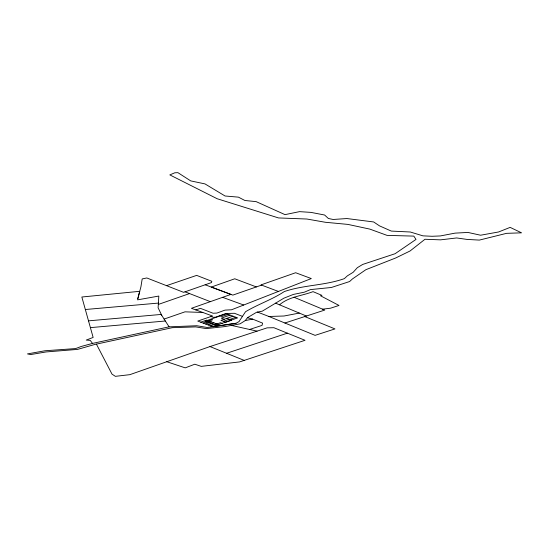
<?xml version="1.0" encoding="UTF-8"?>
<svg xmlns="http://www.w3.org/2000/svg" width="549" height="549" viewBox="0 0 549 549"><rect width="100%" height="100%" fill="white"/><g stroke="black" fill="none" stroke-linecap="round" stroke-linejoin="round"><path stroke-width="0.82" d="M92.527 343.413L90.242 340.387L86.22 340.085L93.138 337.436L81.849 297.009L139.727 291.313L137.579 299.85L158.819 296.055L158.112 307.769L161.763 315.414L169.092 326.84L196.796 325.729L207.138 327.478L236.008 323.286L239.048 321.577L245.527 311.729C258.037 304.249 272.036 299.651 284.252 291.581C303.844 284.876 324.946 285.59 344.381 278.618L347.318 275.886L353.158 272.297L357.33 267.692L362.697 264.433L395.095 253.72L415.998 239.426L413.836 236.111L387.038 235.377L369.848 229.111L347.942 224.411L325.337 222.27L306.87 219.024L278.528 217.939L217.171 198.738L169.833 174.898L174.829 172.784L177.91 172.661L190.729 180.896L204.99 183.908L225.056 195.993L238.417 197.146L244.888 200.488L256.17 201.641L285.006 214.638L299.534 211.639L311.002 212.394L324.61 215.016L328.357 218.475L333.14 219.476L346.893 218.543L373.67 221.961L379.496 225.865L391.307 231.081L410.281 232.001L422.943 235.85L432.056 236.276L440.298 235.946L455.087 233.126L467.94 232.44L480.595 235.219L498.561 231.98L510.138 227.382L521.55 232.831L506.555 233.339L479.339 240.098L467.007 239.412L456.658 237.95L440.538 239.851L424.967 239.268L410.082 250.975L395.754 257.955L365.874 269.696L352.41 278.961L349.61 281.534L331.349 287.491L310.48 289.591L304.393 292.171L293.379 294.422L283.819 298.217L262.278 311.166L256.623 312.251L247.503 317.651L245.252 320.575L240.057 323.848L224.671 326.614L206.252 328.604L195.76 326.902L172.311 327.684L94.737 344.484L77.512 349.404L46.068 351.943L30.593 354.572L27.45 353.906L44.97 350.763L75.645 348.574L81.252 346.46L92.527 343.413L169.092 326.84M137.813 298.553L140.915 286.839L142.191 278.933L146.809 277.959L183.586 292.322L211.482 282.577L211.797 281.287L196.652 275.385L166.525 285.658M279.51 304.805C289.145 296.618 301.82 295.952 313.033 291.649L321.947 295.383L320.499 295.767L339.001 305.45L330.532 308.195L322.586 309.176M96.404 344.12L112.01 374.137L115.372 376.339L129.88 374.658L209.986 346.563L267.116 327.856L273.896 327.712L305.024 340.305L239.604 361.915L201.27 366.368L194.813 364.213L185.226 367.864L166.779 361.716M200.749 322.181L206.589 320.129L218.859 324.699L213.012 326.751L197.764 321.069L212.49 315.998L191.423 308.312L230.903 294.401L211.283 287.065L234.752 278.782L256.356 286.928L261.578 285.109M206.52 321.92L212.621 319.779L210.946 319.154M228.075 314.351L221.968 316.492L220.293 315.867M203.199 323.093L209.045 321.041M230.052 315.092L221.288 318.166L224.232 319.264M205.655 324.006L211.495 321.961M208.105 324.919L213.952 322.874M232.996 316.183L220.959 320.41L225.865 322.236L231.712 320.184L226.806 318.358M210.562 325.838L216.402 323.786M223.416 321.323L229.256 319.271M214.371 324.843L220.472 322.695L222.153 323.327M235.926 317.274L229.818 319.415L231.5 320.04M158.311 304.441L189.563 293.571M256.356 286.928L232.824 295.115L205.175 284.787M164.11 319.072L185.013 311.832L202.821 312.47M195.808 309.911L200.44 308.346L213.074 313.239L216.876 313.074L224.994 310.116L231.554 309.773L311.297 278.563L295.65 272.729L261.008 284.89L278.391 291.444M226.586 353.275L287.374 333.161M249.596 329.469L262.045 325.392L262.587 323.135L252.657 319.12L247.455 317.713M284.89 323.011L324.74 310.075L293.976 297.215M245.252 320.575L252.657 319.12M299.308 313.074L284.039 316.004L268.907 316.478L257.488 312.079M213.012 326.751L236.008 323.286M85.342 309.512L158.393 303.089M88.506 320.849L161.289 314.426L161.763 315.414M90.4 327.636L165.352 321.007M231.417 325.399L257.076 331.143M222.592 297.325L243.708 305.011M211.015 316.505L213.245 317.322L215.64 317.15L225.982 313.465L234.485 313.294L242.473 316.375M185.068 291.828L210.329 301.648M209.986 346.563L244.202 360.398M304.757 316.56L334.959 328.906L315.092 335.357L268.907 316.478M275.591 303.165L306.383 316.032M226.394 313.726L204.846 321.295L216.052 325.468L237.6 317.898L226.394 313.726"/></g></svg>
